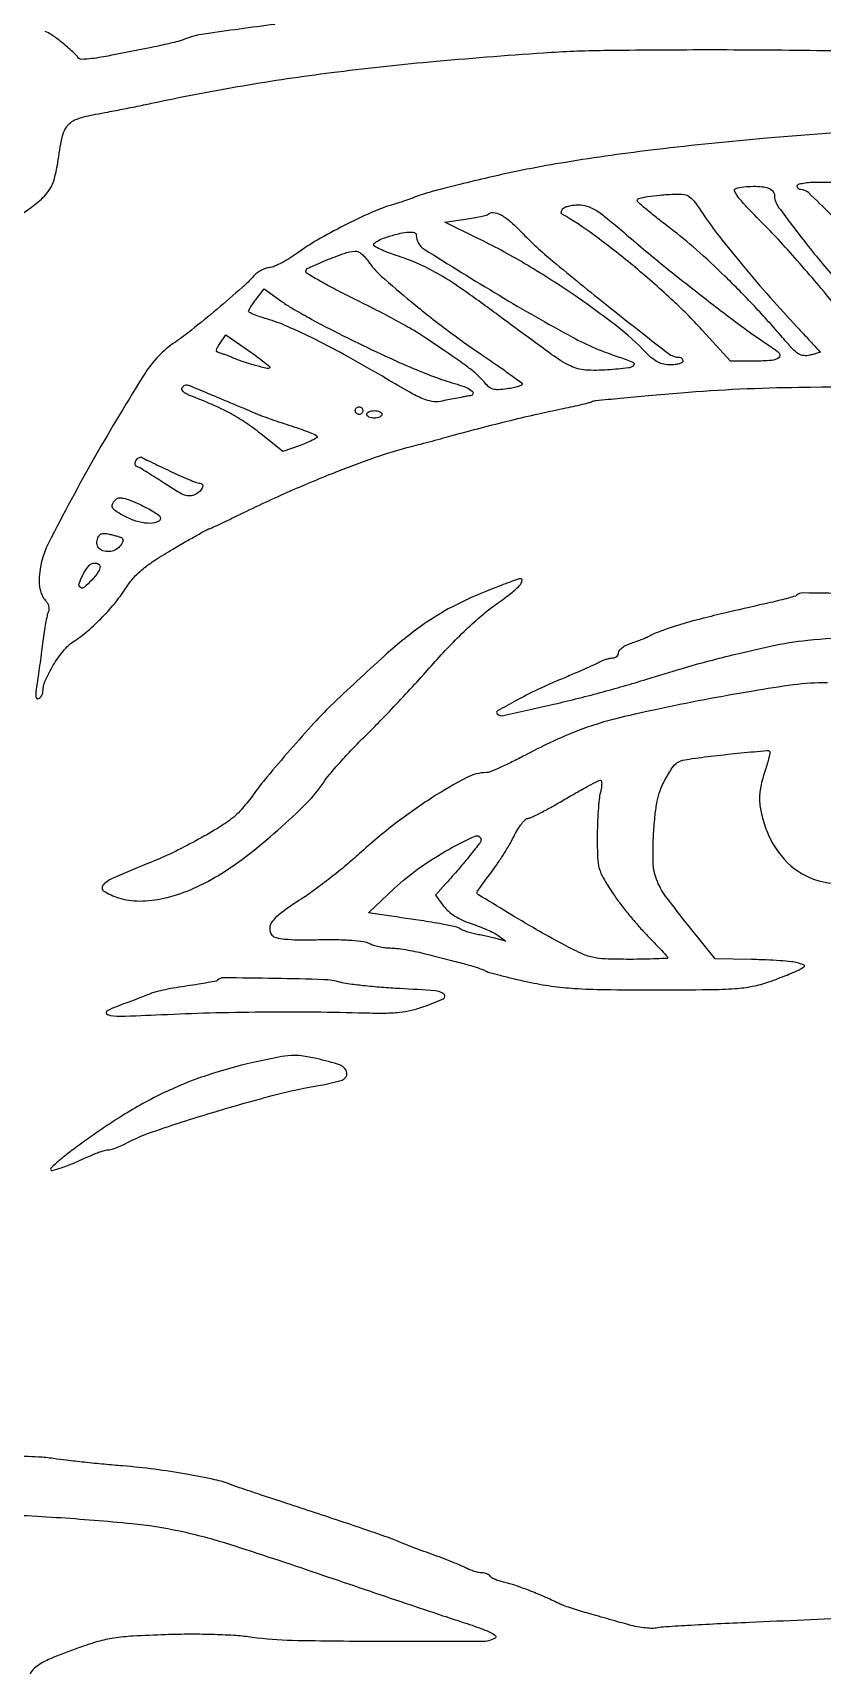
# Model space of a CAD drawing. Extents: x 30 to 2857, y 155 to 3618.
# Drawn here: x 1158.3 to 1365.6, y 2169.4 to 2600.1 of the extents above; entities that cross this region are included whole.
import ezdxf

# ---------------------------------------------------------------- set-up
doc = ezdxf.new("R2010")
doc.units = 0

msp = doc.modelspace()

# ---------------------------------------------------------------- linework, layer by layer
for points in [[(1221.897746, 2602.36647, 0.002936), (1203.282614, 2599.829323, 0.064395), (1198, 2598.367635, -0.036195), (1197.052775, 2598.047206, -0.004226), (1194.884375, 2597.504165, -0.005055), (1192.29018, 2596.905435, -0.004114), (1189.5, 2596.315143, -0.001761), (1178.682286, 2594.159004, -0.015528), (1173.871812, 2593.372011, -0.031676), (1171.180853, 2593.189341, -0.26112), (1170.146442, 2593.763051, 0.061245), (1169.676062, 2594.349617, 0.008171), (1168.519949, 2595.440123, 0.009353), (1167.097778, 2596.690373, 0.007737), (1165.537991, 2597.969809, 0.019584), (1163.204369, 2599.679654, 0.073944), (1161.574111, 2600.458239, 0.085191)], [(1151.5, 2549.780923, 0.008864), (1158.882547, 2555.076661, 0.06029), (1162.127695, 2558.163645, 0.097018), (1163.828501, 2561.302968, 0.040992), (1164.884466, 2566, -0.017214), (1166.063679, 2572.723291, -0.113776), (1167.490794, 2575.797415, -0.148495), (1169.947691, 2577.532038, -0.036139), (1174.814283, 2578.762639, 0.003632), (1178.043549, 2579.359258, 0.001579), (1182.326696, 2580.196838, 0.001562), (1186.873713, 2581.115717, 0.00208), (1191, 2581.980902, -0.01092), (1213.480221, 2586.281051, -0.010076), (1236.736343, 2589.724836, -0.009001), (1262.463935, 2592.536619, -0.005724), (1292.5, 2594.926771, -0.013815), (1308.225244, 2595.56136, -0.003102), (1335.032685, 2595.735631, -0.003377), (1364.183925, 2595.547358, -0.004851), (1390, 2594.955681, -0.001724)], [(1386.677919, 2575.165398, 0.004654), (1351.003219, 2572.477481, 0.008621), (1322.106121, 2569.526971, 0.010508), (1298.191355, 2566.156685, 0.016908), (1278, 2562.17215, 0.002223), (1270.405247, 2560.369077, 0.00562), (1264.902534, 2558.971151, 0.007109), (1260.910062, 2557.847968, 0.027828), (1258.5, 2556.984316, -0.013882), (1257.463445, 2556.579914, -0.004526), (1255.9125, 2556.039715, -0.004507), (1254.178095, 2555.470535, -0.005067), (1252.5, 2554.955209, 0.033713), (1247.256743, 2553.010227, 0.012149), (1240.079929, 2549.570729, 0.012322), (1232.978745, 2545.729513, 0.028191), (1227.878864, 2542.411078, -0.018439), (1225.826076, 2541.017656, -0.019126), (1223.700595, 2539.797209, -0.019225), (1221.787228, 2538.885798, -0.074327), (1220.51913, 2538.551557, 0.059588), (1219.443307, 2538.30151, 0.036473), (1218.252509, 2537.769277, 0.036153), (1217.133799, 2537.059293, 0.05259), (1216.273756, 2536.269472, -0.032495), (1213.30243, 2533.312506, -0.004523), (1206.705742, 2527.654354, -0.00517), (1199.975239, 2522.104215, -0.021832), (1195.767255, 2519, 0.103888), (1187.835637, 2510.850333, 0.012034), (1174.638577, 2488.871228, 0.011331), (1162.445774, 2466.231335, 0.118387), (1160, 2456.046494, 0.04292), (1160.114841, 2454.711111, 0.036384), (1160.457519, 2453.336496, 0.037942), (1160.959872, 2452.124376, 0.07933), (1161.55751, 2451.299633, -0.062158), (1162.133778, 2450.55902, -0.069004), (1162.485929, 2449.724466, -0.074433), (1162.581342, 2448.883052, -0.094149), (1162.408205, 2448.121061, 0.048422), (1162.09168, 2447.14769, 0.008023), (1161.696445, 2445.213687, 0.008743), (1161.306632, 2442.915996, 0.007635), (1160.977742, 2440.5, -0.002313), (1160.645196, 2437.846106, -0.001567), (1160.242844, 2434.825361, -0.001579), (1159.835785, 2431.909596, -0.003158), (1159.49215, 2429.607613, 0.009996), (1159.178275, 2427.288208, 0.050862), (1159.161514, 2425.987152, 0.184093), (1159.417233, 2425.461623, 0.339009), (1159.865104, 2425.41663, 0.057542), (1160.299216, 2425.759521, 0.050183), (1160.666624, 2426.207392, 0.052882), (1160.91712, 2426.68729, 0.094129), (1161, 2427.123636, -0.102737), (1161.623812, 2430.127553, -0.033335), (1163.713943, 2434.180263, -0.033892), (1166.392982, 2438.008805, -0.077121), (1168.996076, 2440.378705, 0.03095), (1172.792137, 2443.243485, 0.022794), (1176.633432, 2446.850437, 0.022535), (1180.187114, 2450.851825, 0.027535), (1183.11974, 2454.907199, -0.042927), (1184.97316, 2457.310955, -0.036153), (1187.312854, 2459.51645, -0.027453), (1190.508033, 2461.839816, -0.011176), (1195.088158, 2464.657199, -0.001657), (1198.61759, 2466.705324, -0.002641), (1201.650343, 2468.430552, -0.000554), (1204.323958, 2469.928946, -0.128122), (1204.596696, 2470, 0.107371), (1204.867482, 2470.058827, 0.001041), (1206.699645, 2470.898938, 0.003392), (1208.805583, 2471.887276, 0.002184), (1211.23407, 2473.060214, -0.008387), (1224.444095, 2479.239607, -0.010345), (1236.967689, 2484.535657, -0.011371), (1248.280149, 2488.750471, -0.020483), (1257.75453, 2491.608189, 0.001538), (1260.179971, 2492.240604, 0.000838), (1263.153274, 2493.030976, 0.000835), (1266.173017, 2493.844522, 0.001327), (1268.75453, 2494.551992, -0.004211), (1276.033771, 2496.501816, -0.003517), (1283.794875, 2498.452659, -0.003615), (1291.121568, 2500.183586, -0.007025), (1297, 2501.44093, 0.004213), (1299.598668, 2501.981497, 0.005073), (1302.03125, 2502.534838, 0.004359), (1304.069172, 2503.039019, 0.0338), (1305, 2503.346268, -0.070371), (1306.153409, 2503.635731, -0.001252), (1312.521875, 2504.293174, -0.00311), (1319.960492, 2504.995565, -0.002066), (1328.5, 2505.712802, -0.016727), (1359.437501, 2507.143482, -0.004908), (1407.000813, 2507.283546, -0.001185)], [(1368.634349, 2529, 0.006989), (1364.163322, 2534.421268, 0.004954), (1359.002523, 2540.38291, 0.005001), (1353.959461, 2545.979375, 0.010554), (1349.914056, 2550.19714, -0.005795), (1345.778377, 2554.42768, -0.026156), (1343.526543, 2557.046631, -0.055017), (1342.542633, 2558.658859, -0.467441), (1342.856263, 2559.331139, -0.038002), (1344.984884, 2559.726842, -0.025156), (1347.468275, 2559.869864, -0.025068), (1349.808617, 2559.769405, -0.068453), (1351.418213, 2559.393011, -0.052323), (1352.023204, 2559.084966, -0.056183), (1352.53535, 2558.664201, -0.063118), (1352.884429, 2558.199944, -0.130395), (1353, 2557.764321, 0.160186), (1354.124441, 2554.344579, 0.008023), (1361.364097, 2544.848742, 0.013092), (1370.06899, 2534.379101, 0.012443)], [(1367.969352, 2552.340863, 0.006849), (1361.940163, 2558.204842, 0.191752), (1359.943, 2559, -0.105198), (1359.583194, 2559.076549, -0.099192), (1359.277006, 2559.29375, -0.096381), (1359.071779, 2559.618271, -0.093202), (1359, 2560, -0.331933), (1359.291707, 2560.390993, -0.027117), (1360.610677, 2560.70625, -0.02795), (1362.381276, 2560.927852, -0.017158), (1364.483154, 2561), (1369.966308, 2561)], [(1374.314327, 2452.976927, 0.001391), (1360.363924, 2453.155756, 0.201522), (1358.885297, 2452.551964, -0.125647), (1358.506365, 2452.327176, -0.003534), (1356.668712, 2451.802009, -0.007009), (1354.479806, 2451.226094, -0.004736), (1351.968631, 2450.628082, 0.0008), (1340.99369, 2448.10561, 0.003983), (1334.842819, 2446.629807, 0.006945), (1330.558761, 2445.502353, 0.009297), (1326.707986, 2444.353978, 0.006376), (1324.640568, 2443.666181, 0.007913), (1322.736096, 2442.97155, 0.006623), (1321.158872, 2442.343754, 0.057573), (1320.5, 2441.97773, -0.050232), (1319.892232, 2441.628356, -0.009078), (1318.692188, 2441.116476, -0.009704), (1317.259013, 2440.567809, -0.008652), (1315.75, 2440.052771, 0.032207), (1314.314328, 2439.485997, 0.042849), (1313.101562, 2438.781865, 0.049223), (1312.252231, 2438.051774, 0.192938), (1312, 2437.422448, -0.105565), (1311.884121, 2436.879713, -0.099254), (1311.555389, 2436.417844, -0.096281), (1311.064212, 2436.108255, -0.092874), (1310.486431, 2436, 0.048031), (1309.782453, 2435.932219, 0.023618), (1308.907397, 2435.718818, 0.023188), (1308.012055, 2435.40934, 0.031171), (1307.236431, 2435.042784, -0.019584), (1306.134374, 2434.490382, -0.002147), (1303.550627, 2433.332865, -0.002622), (1300.460518, 2431.983735, -0.002116), (1297.127405, 2430.56596, 0.010991), (1290.896424, 2427.783935, 0.013283), (1285.180986, 2424.891682, 0.006217), (1280.32581, 2422.192012, 0.494295), (1280.225542, 2421.441125, 0.256106), (1281.861345, 2420.963713, 0.002474), (1294.323339, 2423.782099, 0.008376), (1307.293136, 2427.012678, 0.009756), (1319.5, 2430.527861, -0.003069), (1328.767739, 2433.331422, -0.006863), (1335.852734, 2435.321972, -0.007011), (1342.896721, 2437.091702, -0.003345), (1352, 2439.179373, -0.029022), (1361.789239, 2440.766346, -0.014797), (1374.219268, 2441.676563, -0.014651)], [(1366.902884, 2429.596056, 0.032735), (1358, 2429.011876, 0.009305), (1347.458189, 2427.423183, 0.005138), (1334.637113, 2425.110493, 0.00513), (1321.756512, 2422.512908, 0.008609), (1311, 2420.034327, 0.018535), (1305.527318, 2418.456159, 0.016631), (1299.982001, 2416.425177, 0.015042), (1294.077434, 2413.827784, 0.010211), (1287.511657, 2410.534434, -0.006756), (1284.107788, 2408.79754, -0.009236), (1280.993531, 2407.33199, -0.006508), (1278.363142, 2406.193865, -0.099159), (1277.395212, 2406, 0.122214), (1272.237574, 2404.720208, 0.020393), (1263.348566, 2399.545049, 0.021966), (1253.475661, 2392.616236, 0.020947), (1244.085187, 2384.742829, -0.011697), (1240.623312, 2381.72946, -0.007506), (1236.474012, 2378.388886, -0.007543), (1232.310821, 2375.238825, -0.014003), (1228.826342, 2372.8311, 0.012156), (1223.698599, 2369.315819, 0.065441), (1221.242791, 2367.000491, 0.158698), (1220.523311, 2365.142017, 0.189035), (1221.109233, 2363.368382, 0.162742), (1222.187731, 2362.699084, 0.033967), (1224.413839, 2362.328738, 0.022456), (1227.861266, 2362.149164, 0.005944), (1233.376486, 2362.175368, -0.008086), (1238.201968, 2362.177628, -0.014735), (1242.137996, 2361.999713, -0.015598), (1245.161247, 2361.678552, -0.089832), (1246.684259, 2361.180238, 0.047472), (1247.757102, 2360.725988, 0.022892), (1249.20089, 2360.342106, 0.022464), (1250.754795, 2360.076685, 0.029895), (1252.184259, 2359.984379, -0.028422), (1253.834038, 2359.882723, -0.010505), (1256.141626, 2359.558998, -0.010372), (1258.651184, 2359.09941, -0.012296), (1261, 2358.55821, 0.000168), (1263.433856, 2357.934889, 0.000114), (1266.20625, 2357.226535, 0.000115), (1268.884031, 2356.543663, 0.00023), (1271, 2356.005618, -0.008197), (1272.839834, 2355.50645, -0.008406), (1274.64685, 2354.95116, -0.008205), (1276.19767, 2354.417614, -0.034689), (1277.095661, 2354.019699, 0.053342), (1278.169891, 2353.590784, 0.004497), (1281.053434, 2352.810389, 0.005934), (1284.520946, 2351.949164, 0.004554), (1288.328216, 2351.087913, 0.018076), (1294.466446, 2349.988614, 0.019679), (1300.496696, 2349.373149, 0.012641), (1308.436389, 2349.07863, 0.002949), (1321.767214, 2349, 0.002212), (1335.832607, 2349.062235, 0.015343), (1342.7166, 2349.334526, 0.030845), (1347.296161, 2349.942038, 0.036123), (1351.52397, 2351.092892, 0.00522), (1353.951148, 2351.97455, 0.00548), (1356.320083, 2352.892895, 0.005267), (1358.346791, 2353.72911, 0.024291), (1359.489311, 2354.281609, 0.01104), (1360.75107, 2355.005846, 0.33473), (1360.87896, 2355.324534, 0.255061), (1360.611254, 2355.604028, 0.00754), (1359, 2356.089037, 0.044735), (1357.497254, 2356.374767, 0.006762), (1354.44375, 2356.634824, 0.007536), (1350.820491, 2356.839271, 0.006452), (1347, 2356.947763), (1337.5, 2357.094886), (1330.652219, 2365.589812, -0.010218), (1324.461589, 2373.599105, -0.068179), (1322.044742, 2378.008082, -0.085799), (1321.165425, 2382.481133, -0.020947), (1321.308406, 2390.021354, -0.01003), (1321.704107, 2394.901448, -0.02437), (1322.242745, 2398.472686, -0.032438), (1322.993913, 2401.259538, -0.0445), (1324.045234, 2403.632339, -0.010474), (1325.948722, 2406.903785, -0.072452), (1327.130679, 2408.328418, -0.109947), (1328.460784, 2409.080417, -0.038156), (1330.624253, 2409.562569, -0.006452), (1337.148867, 2410.416226, -0.005204), (1344.178851, 2411.169792, -0.001045), (1351.114018, 2411.825633, -0.222988), (1351.730284, 2411.603049, -0.247881), (1351.83504, 2411.26372, -0.009813), (1351.560525, 2409.951085, -0.015352), (1351.144313, 2408.364099, -0.010027), (1350.571847, 2406.559873, 0.030963), (1349.418288, 2402.315788, 0.057738), (1349.105081, 2398.771427, 0.055765), (1349.607798, 2395.168201, 0.027003), (1351.002882, 2390.721842, 0.110272), (1356.448857, 2382.367302, 0.126466), (1364.689697, 2377.628506, 0.121924), (1374.437592, 2377.359232, 0.098057)], [(1374.981734, 2184.323467, -0.002648), (1346.5, 2182.970313, 0.001752), (1337.889852, 2182.576724, 0.002479), (1330.228125, 2182.161501, 0.001414), (1323.765876, 2181.760797, 0.035207), (1322, 2181.520693, -0.063778), (1320.690187, 2181.418133, -0.019108), (1318.692188, 2181.593311, -0.01882), (1316.443398, 2181.96384, -0.019354), (1314.25, 2182.499761, 0.000411), (1311.860022, 2183.180596, 0.000241), (1309, 2183.991298, 0.000241), (1306.139934, 2184.799029, 0.000412), (1303.75, 2185.470615, -0.006521), (1301.593361, 2186.105175, -0.006528), (1299.454687, 2186.795579, -0.006405), (1297.604364, 2187.446201, -0.02565), (1296.5, 2187.916013, 0.010109), (1292.515823, 2189.759144, 0.010387), (1288.495998, 2191.422347, 0.010828), (1284.882641, 2192.740819, 0.029571), (1282.261468, 2193.463702, -0.021744), (1280.979805, 2193.795681, -0.025929), (1279.806674, 2194.222285, -0.026088), (1278.872649, 2194.676688, -0.128772), (1278.452451, 2195.076937, 0.106362), (1278.111945, 2195.431268, 0.05092), (1277.55282, 2195.73066, 0.047246), (1276.880131, 2195.935392, 0.049384), (1276.190983, 2196.006161, -0.05314), (1275.368708, 2196.096831, -0.020755), (1274.262351, 2196.388198, -0.020267), (1273.081206, 2196.805406, -0.023741), (1272, 2197.298061, 0.018855), (1270.623944, 2197.941371, 0.00469), (1268.325, 2198.886976, 0.004788), (1265.671874, 2199.919909, 0.004791), (1263, 2200.901626, -0.002986), (1260.291417, 2201.885745, -0.002776), (1257.528125, 2202.925945, -0.002767), (1255.081449, 2203.878059, -0.009371), (1253.5, 2204.538109, 0.019685), (1251.490683, 2205.328488, 0.001397), (1245.8, 2207.294281, 0.001968), (1238.996027, 2209.593516, 0.001483), (1231.5, 2212.069089, -0.000679), (1224.075296, 2214.50787, -0.00097), (1217.49375, 2216.693779, -0.000525), (1211.930187, 2218.560078, -0.014771), (1210.5, 2219.089028, 0.042257), (1206.084076, 2220.451749, 0.010622), (1198.687353, 2221.902024, 0.010924), (1190.255685, 2223.18086, 0.011843), (1182, 2224.050833, -0.003372), (1177.101045, 2224.483307, -0.002793), (1171.889861, 2225.008174, -0.002819), (1167.117439, 2225.54302, -0.007578), (1163.731441, 2225.993959, 0.02358), (1159.833095, 2226.386688, 0.004278), (1152.567535, 2226.711656, 0.004599)], [(1154.289755, 2211.153418, -0.00421), (1164.5, 2210.567436, -0.007905), (1184.318654, 2208.94745, -0.028399), (1196.855133, 2206.999479, -0.024597), (1209.946985, 2203.515116, -0.004867), (1233, 2195.900283, 0.000501), (1243.945348, 2192.178521, 0.000498), (1254.918892, 2188.471605, 0.000487), (1264.518405, 2185.249902, 0.001951), (1270.404738, 2183.306265, -0.005697), (1275.569699, 2181.557795, -0.026429), (1278.481333, 2180.358719, -0.068356), (1279.801409, 2179.493841, -0.518987), (1279.737117, 2178.872759, -0.127715), (1276.218212, 2177.951144, -0.001312), (1250.429669, 2177.964734, -0.003611), (1226.455175, 2178.213429, -0.031909), (1215.907712, 2179.073822, 0.020132), (1211.697508, 2179.517233, 0.008613), (1206.044335, 2179.785656, 0.008127), (1199.684811, 2179.874487, 0.007664), (1193.200125, 2179.76026, 0.005505), (1184.652492, 2179.384342, 0.023671), (1179.5872, 2178.864376, 0.032335), (1175.389941, 2177.950985, 0.017341), (1170.344132, 2176.314614, 0.010372), (1162.985437, 2173.46871, 0.058188), (1159.299728, 2171.42633, 0.1299), (1157.635675, 2169.410882, 0.158618)]]:
    msp.add_lwpolyline(points, format="xyb")
for points in [[(1312.941995, 2548.25, 0.00722), (1323.148775, 2539.690513, 0.00574), (1334.404193, 2530.738094, 0.005698), (1344.89588, 2522.778042, 0.017229), (1352.281865, 2517.690286, -0.066448), (1354.234903, 2516.040447, -0.431796), (1354.144661, 2514.894262, -0.152931), (1352.272813, 2514.160717, -0.017518), (1347.690983, 2514.000537), (1341.5, 2514.001075), (1334.057775, 2522.138229, 0.021171), (1325.946522, 2530.2859, 0.013569), (1315.893169, 2539.070805, 0.013634), (1305.67818, 2547.060481, 0.027613), (1297.149864, 2552.66363, -0.264726), (1297.061166, 2552.81601, -0.062149), (1297.096207, 2553.12051, -0.048131), (1297.231781, 2553.510079, -0.030631), (1297.458881, 2553.933469, -0.155865), (1297.940231, 2554.345516, -0.036997), (1298.953562, 2554.686706, -0.034552), (1300.231971, 2554.921639, -0.028174), (1301.621536, 2555, -0.075074), (1303.785878, 2554.673185, -0.059554), (1305.94904, 2553.710543, -0.035341), (1308.676072, 2551.811376, -0.008328)], [(1334.478531, 2552.334484, 0.019895), (1338.556439, 2546.693238, 0.007109), (1344.801703, 2538.968935, 0.007036), (1351.905292, 2530.674327, 0.008213), (1358.888327, 2523.006654, -0.001067), (1361.23158, 2520.506395, -0.001747), (1363.204696, 2518.377181, -0.00018), (1364.959598, 2516.468742, -0.187955), (1365, 2516.365062, -0.326534), (1364.946338, 2516.291654, -0.002647), (1364.220582, 2516.064742, -0.008035), (1363.363935, 2515.816864, -0.004923), (1362.346663, 2515.550871, -0.087639), (1360.737787, 2515.436331, -0.117517), (1359.362963, 2515.919133, -0.061913), (1357.774985, 2517.244087, -0.010459), (1355.13184, 2520.192463, 0.01113), (1347.741399, 2528.414142, 0.011123), (1339.990926, 2536.300484, 0.011716), (1332.457208, 2543.296526, 0.019446), (1325.75, 2548.788282, -0.005005), (1322.396108, 2551.376303, -0.007845), (1319.570312, 2553.675052, -0.003035), (1317.208126, 2555.683631, -0.21839), (1317, 2556.137406, -0.344563), (1317.435324, 2556.694113, -0.019163), (1319.738069, 2557.173345, -0.020997), (1322.92701, 2557.573647, -0.009642), (1327.10842, 2557.839963, -0.049445), (1329.281254, 2557.721454, -0.12268), (1330.740283, 2557.108988, -0.075017), (1332.146418, 2555.686063, -0.010896)], [(1286.537592, 2547.905893, 0.025921), (1294.80371, 2540.256559, 0.006134), (1309.389059, 2528.399901, 0.001998), (1325.176865, 2515.986646, 0.167107), (1328.046565, 2515, -0.104018), (1328.410367, 2514.923488, -0.098984), (1328.719928, 2514.70625, -0.096697), (1328.927385, 2514.381711, -0.094272), (1329, 2514, -0.269771), (1328.775884, 2513.614848, -0.055971), (1328.026833, 2513.29375, -0.044745), (1326.956416, 2513.072615, -0.02858), (1325.687091, 2513, -0.052013), (1323.982185, 2513.177836, -0.062576), (1322.460095, 2513.704048, -0.056054), (1320.990727, 2514.645524, -0.031832), (1319.437091, 2516.079788, 0.036738), (1311.523596, 2523.242894, 0.016254), (1300.123543, 2531.549961, 0.015924), (1287.354457, 2539.651402, 0.019928), (1275, 2546.299561), (1266.5, 2550.445691), (1271.935076, 2551.241255, 0.006891), (1274.052409, 2551.581048, 0.009923), (1275.915066, 2551.94459, 0.006108), (1277.457655, 2552.297345, 0.137958), (1277.851743, 2552.51841, -0.222481), (1279.209118, 2553.010152, -0.099806), (1281.070483, 2552.456285, -0.057335), (1283.485457, 2550.794478, -0.020312)], [(1259, 2547.058447, 0.258248), (1261.031831, 2543.386924, 0.004666), (1280.771278, 2531.269353, 0.011163), (1299.969093, 2520.305372, 0.046227), (1312.236072, 2515.058283, -0.01896), (1315.865617, 2513.73456, -0.518306), (1316.060232, 2512.891212, -0.185328), (1314.709378, 2512.196976, -0.007738), (1309.221159, 2511.686472, -0.036272), (1303.412748, 2511.658811, -0.099249), (1299.470349, 2512.73125, -0.041265), (1294.609669, 2515.684227, -0.002365), (1280.5, 2526.039945, 0.005945), (1271.371868, 2532.639437, 0.020002), (1265.183657, 2536.641734, 0.028379), (1259.969419, 2539.338802, 0.026435), (1254.359975, 2541.5, -0.011666), (1251.981528, 2542.336594, -0.016697), (1249.91784, 2543.196839, -0.012584), (1248.276736, 2543.996683, -0.186127), (1247.859975, 2544.467961, -0.31135), (1247.97395, 2544.918774, -0.045349), (1248.780743, 2545.505607, -0.038107), (1249.992846, 2546.109233, -0.02331), (1251.5, 2546.641109, -0.014623), (1254.814159, 2547.534828, -0.044672), (1257.11667, 2547.870751, -0.085226), (1258.511377, 2547.710421, -0.333139)], [(1246.361721, 2540.247125, 0.062129), (1249.797024, 2536.327946, 0.009441), (1257.717641, 2529.54585, 0.01103), (1266.935325, 2522.285379, 0.012914), (1276, 2515.82372, -0.003298), (1280.045178, 2513.0559, -0.005096), (1283.500153, 2510.605762, -0.001806), (1286.440409, 2508.459046, -0.141611), (1286.787756, 2508.007016, -0.392738), (1286.662855, 2507.689364, -0.03193), (1285.756816, 2507.32341, -0.029663), (1284.464686, 2506.978676, -0.017022), (1282.874093, 2506.709938, -0.021402), (1280.523233, 2506.49652, -0.084795), (1279.088266, 2506.671657, -0.107714), (1277.975469, 2507.287165, -0.046144), (1276.800416, 2508.526601, 0.04588), (1275.084884, 2510.338042, 0.019755), (1272.498327, 2512.435622, 0.010778), (1268.314064, 2515.424857, 0.002011), (1260.5, 2520.710692, 0.018984), (1257.757625, 2522.402488, 0.004958), (1253.228855, 2524.905341, 0.005031), (1248.009429, 2527.655229, 0.005128), (1242.768442, 2530.281855, -0.006), (1237.886818, 2532.739047, -0.009504), (1233.771362, 2534.973115, -0.003978), (1230.350462, 2536.95137, -0.260799), (1230.018442, 2537.52024, -0.300869), (1230.591823, 2538.421857, -0.00726), (1235.365124, 2540.470071, -0.014558), (1240.070927, 2542.250508, -0.062364), (1243, 2542.868771, -0.141196), (1243.705146, 2542.727974, -0.046212), (1244.606256, 2542.150422, -0.041756), (1245.538621, 2541.289123, -0.036499)], [(1241.5, 2519.831689, 0.004382), (1250.906977, 2515.329331, 0.009539), (1258.218089, 2512.077047, 0.012174), (1264.284412, 2509.688273, 0.017716), (1269.75, 2507.90518, -0.029283), (1272.160842, 2507.056517, -0.077583), (1273.71275, 2506.101023, -0.325203), (1273.882763, 2505.391662, -0.273139), (1273.25, 2504.916667, 0.015429), (1272.504553, 2504.810467, 0.003507), (1271.248621, 2504.582726, 0.002013), (1269.222673, 2504.192206, 0.00034), (1265.353496, 2503.427489, -0.09235), (1263.206798, 2503.402522, -0.055948), (1260.760376, 2504.11748, -0.029368), (1257.277756, 2505.820561, -0.005536), (1251.145013, 2509.369656, 0.007147), (1241.284915, 2515.033505, 0.010869), (1232.547203, 2519.642238, 0.012382), (1225.18417, 2523.098439, 0.033332), (1219.75, 2525.066485, -0.011774), (1217.929447, 2525.638389, -0.01841), (1216.395313, 2526.224155, -0.013029), (1215.195223, 2526.771075, -0.286777), (1215, 2527.083457, -0.129117), (1215.10014, 2527.464779, -0.012126), (1215.600877, 2528.304168, -0.014911), (1216.262106, 2529.287582, -0.011187), (1217.045538, 2530.330763), (1219.091076, 2532.931243), (1223.795538, 2529.562795, 0.02389), (1226.430297, 2527.860512, 0.00582), (1230.936814, 2525.314798, 0.005953), (1236.177959, 2522.514772, 0.005899)], [(1220.552671, 2512.219338, -0.263172), (1219.890997, 2512.035698, -0.006398), (1216.71163, 2512.870411, -0.01414), (1213.397204, 2513.887775, -0.019708), (1210.5, 2514.996551, 0.007766), (1209.641529, 2515.348815, 0.006404), (1208.715726, 2515.698399, 0.006475), (1207.857629, 2515.9974, 0.017131), (1207.234388, 2516.182083, -0.127849), (1206.723773, 2516.466456, -0.23234), (1206.562879, 2516.904839, -0.106824), (1206.786805, 2517.585877, -0.020129), (1207.498745, 2518.694746), (1209.028716, 2520.879085), (1215.000027, 2516.758545, -0.007533), (1217.259873, 2515.148336, -0.012791), (1219.094282, 2513.72543, -0.006538), (1220.541918, 2512.510085, -0.436038)], [(1208, 2504.010397, -0.000374), (1211.018116, 2502.749639, -0.000436), (1213.884375, 2501.546853, -0.000386), (1216.307707, 2500.525245, -0.002634), (1217.5, 2500.014104, 0.016492), (1218.668143, 2499.551195, 0.002903), (1220.895312, 2498.767101, 0.003143), (1223.51909, 2497.878885, 0.002821), (1226.25, 2496.990566, -0.008515), (1228.837419, 2496.116216, -0.013523), (1231.017188, 2495.270889, -0.007381), (1232.781055, 2494.50057, -0.294137), (1233, 2494.160588, -0.266656), (1232.806656, 2493.823831, -0.014181), (1231.680046, 2493.208262, -0.019156), (1230.228584, 2492.536606, -0.012474), (1228.506539, 2491.868397), (1224.013078, 2490.252558), (1218.194497, 2494.922278, 0.022032), (1214.239035, 2497.819846, 0.023444), (1210.123055, 2500.294372, 0.020807), (1205.382584, 2502.600753, 0.011972), (1199.500785, 2504.999702, -0.041469), (1198.533693, 2505.46235, -0.070821), (1197.83356, 2506.017612, -0.104276), (1197.4894, 2506.577593, -0.228048), (1197.540976, 2507.066301, -0.094228), (1197.880536, 2507.437081, -0.084256), (1198.345512, 2507.67521, -0.084389), (1198.862335, 2507.746361, -0.094976), (1199.351151, 2507.636563, 0.003131), (1200.119588, 2507.307978, 0.000202), (1202.36565, 2506.365216, 0.000295), (1205.043542, 2505.244322, 0.000219)], [(1245, 2501, -0.099038), (1244.923658, 2500.618362, -0.097945), (1244.70625, 2500.29375, -0.097945), (1244.381638, 2500.076342, -0.099038), (1244, 2500, -0.099038), (1243.618362, 2500.076342, -0.097945), (1243.29375, 2500.29375, -0.097945), (1243.076342, 2500.618362, -0.099038), (1243, 2501, -0.099038), (1243.076342, 2501.381638, -0.097945), (1243.29375, 2501.70625, -0.097945), (1243.618362, 2501.923658, -0.099038), (1244, 2502, -0.099038), (1244.381638, 2501.923658, -0.097945), (1244.70625, 2501.70625, -0.097945), (1244.923658, 2501.381638, -0.099038)], [(1250, 2500, -0.191087), (1249.848523, 2499.618118, -0.088204), (1249.4125, 2499.29375, -0.068025), (1248.765418, 2499.073693, -0.048028), (1248, 2499, -0.048028), (1247.234582, 2499.073693, -0.068025), (1246.5875, 2499.29375, -0.088204), (1246.151477, 2499.618118, -0.191087), (1246, 2500, -0.191087), (1246.151477, 2500.381882, -0.088204), (1246.5875, 2500.70625, -0.068025), (1247.234582, 2500.926307, -0.048028), (1248, 2501, -0.048028), (1248.765418, 2500.926307, -0.068025), (1249.4125, 2500.70625, -0.088204), (1249.848523, 2500.381882, -0.191087)], [(1194.228043, 2485.197751, 0.005465), (1196.879794, 2483.972758, 0.007623), (1199.279923, 2482.939339, 0.004936), (1201.307643, 2482.126009, 0.093165), (1201.978043, 2482, -0.206492), (1202.765199, 2481.660438, -0.27707), (1202.927789, 2480.918374, -0.128009), (1202.256212, 2479.892244, -0.06139), (1200.960466, 2478.978842, -0.112011), (1199.626829, 2478.61218, -0.098062), (1198.194863, 2478.829019, -0.050887), (1196.25527, 2479.759905, -0.009903), (1192.98211, 2481.853111, 0.004309), (1190.620092, 2483.401143, 0.005656), (1188.4357, 2484.771324, 0.004209), (1186.586809, 2485.880843, 0.052629), (1185.844593, 2486.218469, -0.11586), (1185.438913, 2486.468559, -0.133722), (1185.21305, 2486.861399, -0.12017), (1185.204894, 2487.348773, -0.082968), (1185.41459, 2487.861803, -0.048877), (1185.757346, 2488.311508, -0.066314), (1186.150871, 2488.635924, -0.08364), (1186.532312, 2488.792766, -0.181398), (1186.841641, 2488.750538, 0.01121), (1187.317473, 2488.507542, 0.000352), (1189.28297, 2487.560455, 0.000685), (1191.602431, 2486.448729, 0.000475)], [(1191.812511, 2473.062468, -0.378646), (1191.320977, 2471.906902, -0.108099), (1189.257603, 2471.425231, -0.06568), (1186.179091, 2471.787697, -0.055901), (1183.115726, 2472.940961, -0.015582), (1180.362938, 2474.455218, -0.118853), (1179.310209, 2475.477371, -0.255049), (1179.246062, 2476.476943, -0.087733), (1180.105238, 2477.705238, -0.174124), (1180.913002, 2478.086117, -0.074445), (1182.122269, 2478.022209, -0.044481), (1183.847724, 2477.506709, -0.013661), (1186.346709, 2476.430824, -0.012446), (1188.338111, 2475.447271, -0.017162), (1190.070985, 2474.459763, -0.013835), (1191.436064, 2473.565488, -0.161743)], [(1181.771489, 2467.561844, -0.294589), (1181.970426, 2466.639479, -0.097721), (1181.20608, 2465.407682, -0.079881), (1179.860779, 2464.361034, -0.126102), (1178.452028, 2464, -0.072043), (1176.728552, 2464.249623, -0.14873), (1175.602797, 2464.99197, -0.168336), (1175.163824, 2466.161798, -0.098277), (1175.420705, 2467.653956, -0.103075), (1175.86054, 2468.3374, -0.135378), (1176.499944, 2468.70726, -0.093803), (1177.424937, 2468.770481, -0.031782), (1178.757268, 2468.524786, -0.006585), (1179.826456, 2468.241418, -0.009244), (1180.772381, 2467.958389, -0.006058), (1181.553368, 2467.69842, -0.11347)], [(1176, 2460.134859, -0.15497), (1175.53911, 2458.683538, -0.030637), (1173.809604, 2456.528292, -0.026916), (1171.88924, 2454.630517, -0.331178), (1170.923592, 2454.547223, -0.345928), (1170.513702, 2455.666171, -0.048585), (1171.568013, 2458.078444, -0.046962), (1173.131091, 2460.348598, -0.222033), (1174.52568, 2461, -0.056746), (1175.089604, 2460.935792, -0.076127), (1175.566919, 2460.745865, -0.095242), (1175.886895, 2460.464899, -0.166594)], [(1278.5, 2454.074549, 0.02759), (1268.50476, 2449.533242, 0.037028), (1260.054695, 2444.286542, 0.026366), (1250.572925, 2436.58141, 0.007185), (1236.441071, 2423.429876, 0.017579), (1232.181586, 2419.052851, 0.005044), (1225.897359, 2411.981735, 0.004951), (1219.780551, 2404.815489, 0.019261), (1216.213862, 2400.202146, -0.014043), (1214.869631, 2398.425451, -0.012225), (1213.365947, 2396.641083, -0.012386), (1211.925869, 2395.093586, -0.035103), (1210.824022, 2394.114662, -0.028038), (1206.81403, 2391.370371, -0.011675), (1201.123215, 2388.106394, -0.011674), (1194.994438, 2384.9619, -0.017537), (1189.496949, 2382.535623, 0.005782), (1179.575252, 2378.43261, 0.1054), (1176.793807, 2376.4732, 0.477278), (1177.025946, 2374.867209, 0.056364), (1180.812201, 2373.158058, 0.079715), (1186.353824, 2372.307348, 0.052955), (1192.756671, 2373.031245, 0.046419), (1199.715953, 2375.269423, 0.034322), (1206.920719, 2378.952351, 0.029317), (1214.260772, 2383.971631, 0.016016), (1222.672064, 2390.919862, 0.015424), (1230.270628, 2398.045707, 0.051005), (1234.604705, 2403.353786, -0.029477), (1236.192047, 2405.478023, -0.007726), (1238.984401, 2408.686731, -0.007821), (1242.283534, 2412.247888, -0.007939), (1245.676317, 2415.68615, 0.006592), (1249.543354, 2419.583965, 0.0033), (1254.334107, 2424.60783, 0.003276), (1259.223864, 2429.872446, 0.004834), (1263.440264, 2434.562382, -0.011108), (1267.666147, 2439.145871, -0.01093), (1272.113759, 2443.562449, -0.011442), (1276.29294, 2447.356674, -0.026848), (1279.621936, 2449.943469, 0.01266), (1283.573965, 2452.838445, 0.036463), (1286.103103, 2455.103816, 0.129148), (1286.80617, 2456.358997, 0.528232), (1286.333333, 2456.900024, 0.05469), (1285.761864, 2456.767018, 0.002057), (1283.688542, 2456.028801, 0.003693), (1281.242413, 2455.126013, 0.002588)], [(1307.329455, 2400.75, 0.036175), (1307.008315, 2398.960461, 0.008714), (1306.743949, 2395.957813, 0.008901), (1306.561554, 2392.492574, 0.008726), (1306.50101, 2389, 0.010039), (1306.609044, 2383.651663, 0.05697), (1307.04552, 2380.841537, 0.064537), (1308.086871, 2378.35639, 0.01498), (1310.481364, 2374.5, 0.015833), (1312.385049, 2371.818036, 0.009079), (1314.839734, 2368.701155, 0.009063), (1317.423514, 2365.654558, 0.014897), (1319.730354, 2363.184783, -0.003823), (1321.750226, 2361.116041, -0.005991), (1323.452041, 2359.303193, -0.002019), (1324.889767, 2357.72164, -0.185526), (1325, 2357.434783, -0.399472), (1324.832294, 2357.25837, -0.001829), (1322.050508, 2357.127717, -0.00676), (1318.809271, 2357.03125, -0.004058), (1314.959176, 2357, -0.008321), (1308.557903, 2357.106536, -0.048765), (1305.22639, 2357.54458, -0.054121), (1302.190327, 2358.606001, -0.011642), (1297.209176, 2361.12211, -0.008039), (1290.45789, 2364.872838, -0.005526), (1282.920922, 2369.331798, -0.001036), (1275.370518, 2373.93352, -0.261041), (1275, 2374.594852, -0.152493), (1275.082615, 2374.859435, -0.002157), (1276.047323, 2376.240833, -0.005768), (1277.198866, 2377.835321, -0.003741), (1278.565356, 2379.653564, 0.013494), (1280.108951, 2381.793114, 0.008456), (1281.803513, 2384.373465, 0.008486), (1283.387176, 2386.97279, 0.015302), (1284.582202, 2389.162217, -0.018956), (1285.611258, 2391.015248, -0.026599), (1286.676481, 2392.578901, -0.025313), (1287.651434, 2393.732127, -0.207492), (1288.269146, 2394, 0.113983), (1289.077254, 2394.186647, 0.005169), (1291.637209, 2395.46875, 0.008418), (1294.655486, 2397.08443, 0.00591), (1298, 2399, -0.003991), (1301.315785, 2400.916049, -0.005978), (1304.244205, 2402.53125, -0.002727), (1306.754986, 2403.859624, -0.120878), (1307.327155, 2404, -0.354167), (1307.59302, 2403.784669, -0.052187), (1307.67093, 2403.045312, -0.039922), (1307.587784, 2401.996262, -0.022751)], [(1276, 2388.371574, -0.167455), (1275.732027, 2387.593879, -0.003481), (1273.149734, 2384.338648, -0.008112), (1270.12919, 2380.707174, -0.006511), (1266.765485, 2376.895592), (1264.030971, 2373.877125), (1266.185999, 2370.962294, 0.055737), (1267.425758, 2369.626149, 0.036712), (1269.111649, 2368.376035, 0.033581), (1271.142219, 2367.273255, 0.028286), (1273.420513, 2366.379538, -0.012447), (1275.511878, 2365.634646, -0.011902), (1277.595401, 2364.776102, -0.011924), (1279.397358, 2363.931047, -0.041129), (1280.5, 2363.263222), (1282.5, 2361.814829), (1280.5, 2362.332758, 0.006819), (1279.49329, 2362.57886, 0.002477), (1278.059375, 2362.90127, 0.002456), (1276.48661, 2363.238635, 0.002927), (1275, 2363.540816, -0.014635), (1273.586729, 2363.862718, -0.015924), (1272.234375, 2364.259018, -0.01556), (1271.102392, 2364.669693, -0.071827), (1270.5, 2365.016643, 0.114716), (1269.333694, 2365.562195, 0.008059), (1265.770792, 2366.258409, 0.006918), (1260.15924, 2367.181406, 0.001342), (1250, 2368.680496), (1246.5, 2369.187356), (1253.2384, 2375.574041, -0.035304), (1259.712355, 2380.895818, -0.026321), (1267.523993, 2385.845961, -0.022485), (1274.479853, 2389.355109, -0.544054)], [(1206.85667, 2351.523337, -0.146847), (1206.445592, 2351.302069, -0.003664), (1204.334526, 2350.885442, -0.00758), (1201.825623, 2350.448669, -0.005056), (1198.940003, 2350.021136, 0.00739), (1195.944907, 2349.563085, 0.008467), (1193.098001, 2349.034819, 0.007757), (1190.702437, 2348.509381, 0.047059), (1189.5, 2348.103576, -0.010721), (1188.424185, 2347.651147, -0.002874), (1186.695225, 2346.978753, -0.002911), (1184.721617, 2346.237387, -0.003005), (1182.760342, 2345.527018, 0.024958), (1177.892159, 2343.517994, 0.679325), (1177.956131, 2342.518726, 0.086515), (1181.21439, 2342.056796, 0.004254), (1192.112079, 2342.495946, -0.005645), (1204.688007, 2342.967685, -0.004369), (1218.396243, 2343.207135, -0.00432), (1232.307078, 2343.208356, -0.005061), (1245.5, 2342.961948, 0.009466), (1250.749623, 2342.910153, 0.023964), (1254.559039, 2343.127465, 0.03047), (1257.742877, 2343.660315, 0.027951), (1260.93367, 2344.586947, 0.020518), (1266.125035, 2346.657746, 0.567484), (1266.265696, 2347.845485, 0.146221), (1263.925366, 2348.742343, 0.005925), (1254.781363, 2349.325807, -0.00617), (1249.823229, 2349.644614, -0.00701), (1245.081465, 2350.075254, -0.006432), (1241.068468, 2350.54877, -0.038347), (1239.006602, 2350.981719, 0.062837), (1234.74385, 2351.661415, 0.003941), (1221.990215, 2351.976838, 0.001643), (1208.41846, 2352.160872, 0.201584)], [(1216.152848, 2329.921071, 0.026487), (1203.995594, 2326.542367, 0.030577), (1192.850516, 2322.023902, 0.028656), (1181.762054, 2315.914255, 0.01897), (1169.75, 2307.716881, 0.007259), (1167.163125, 2305.745059, 0.011081), (1164.982812, 2303.952999, 0.005845), (1163.215053, 2302.396853, 0.212434), (1163, 2301.91353, 0.492064), (1163.439357, 2301.575183, 0.017936), (1165.768014, 2302.280717, 0.017887), (1169.0771, 2303.54833, 0.006598), (1173.651129, 2305.562477, -0.014377), (1174.956482, 2306.113201, -0.015011), (1176.272845, 2306.579537, -0.014835), (1177.431325, 2306.913638, -0.061713), (1178.151129, 2307.006161, 0.066993), (1178.856388, 2307.104364, 0.017542), (1179.947483, 2307.450533, 0.017499), (1181.173624, 2307.936432, 0.017109), (1182.372218, 2308.510265, -0.03903), (1190.864449, 2312.12779, -0.008226), (1206.239497, 2317.022826, -0.009035), (1222.184506, 2321.499449, -0.023295), (1233.881603, 2323.981059, 0.03591), (1239.565275, 2325.33744, 0.368775), (1240.749713, 2327.234481, 0.281529), (1239.079903, 2329.227785, 0.02835), (1232.840682, 2330.940747, 0.016388), (1228.838813, 2331.662719, 0.051732), (1226.119136, 2331.77795, 0.034813), (1222.921278, 2331.357836, 0.004473)]]:
    msp.add_lwpolyline(points, format="xyb", close=True)

doc.saveas('drawing.dxf')
